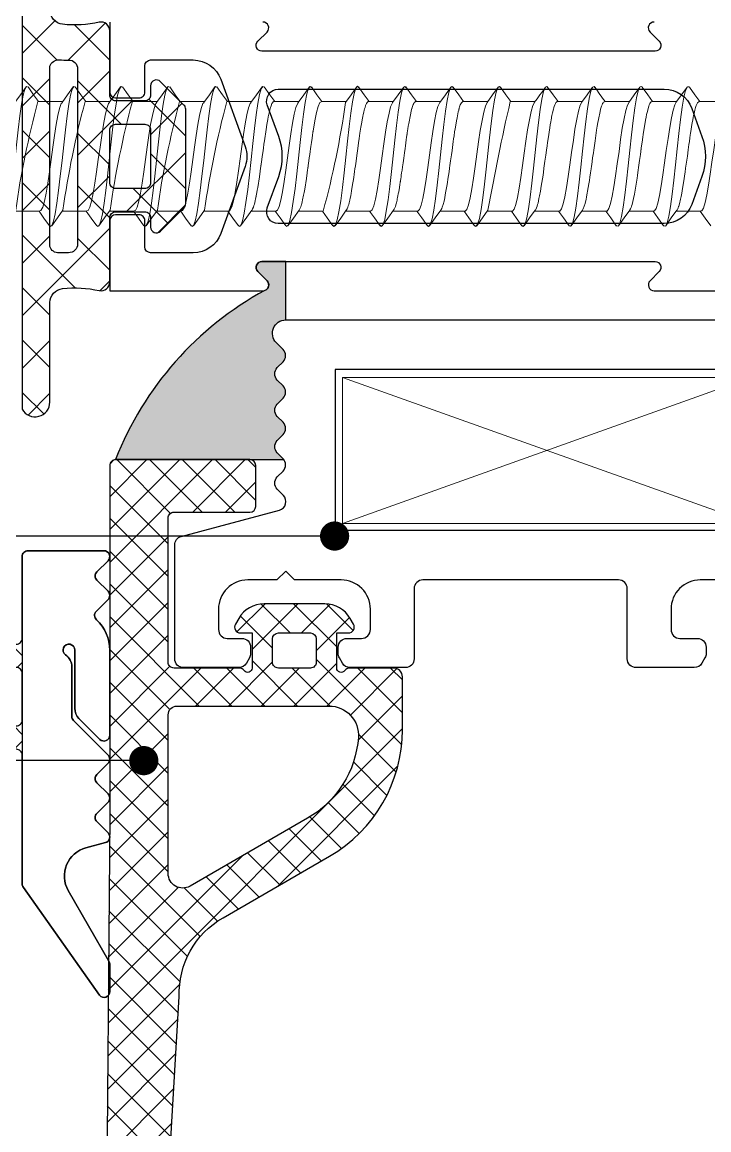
# Model space of a CAD drawing. Header units: millimetres. Extents: x 12 to 3612, y 18 to 315.
# Drawn here: x 2393.97 to 2417.49, y 144.83 to 182.75 of the extents above; entities that cross this region are included whole.
import ezdxf

# ---------------------------------------------------------------- set-up
doc = ezdxf.new("R2010")
doc.units = ezdxf.units.MM
doc.linetypes.add('SLD-Katı', pattern=[0])
doc.styles.get("Standard").update_dxf_attribs({"font": 'arial.ttf'})
doc.dimstyles.new('ISO-25', dxfattribs={"dimtxt": 2.5, "dimasz": 2.5, "dimexe": 1.25, "dimexo": 0.625, "dimtad": 1, "dimtxsty": 'Standard', "dimcen": 2.5, "dimadec": 0, "dimazin": 0, "dimtfac": 1, "dimtmove": 0, "dimatfit": 3, "dimfxl": 1, "dimarcsym": 0})

# ---------------------------------------------------------------- blocks, each defined once
blk = doc.blocks.new('V2 48 42')
at = {"color": 0, "linetype": 'SLD-Katı', "lineweight": 15}
for p, q in [((-41.809, 100.709), (-41.809, 101.557)), ((-45.565, 100.772), (-45.565, 99.924)), ((-41.809, 99.092), (-41.809, 99.939)), ((-45.565, 99.154), (-45.565, 98.306)), ((-41.809, 97.474), (-41.809, 98.322)), ((-45.565, 97.537), (-45.565, 96.689)), ((-41.809, 95.856), (-41.809, 96.704)), ((-45.565, 95.919), (-45.565, 95.071)), ((-41.809, 94.239), (-41.809, 95.088)), ((-45.565, 94.302), (-45.565, 93.454)), ((-41.809, 92.621), (-41.809, 93.469)), ((-45.565, 92.684), (-45.565, 91.836)), ((-41.809, 91.004), (-41.809, 91.852)), ((-45.565, 91.067), (-45.565, 90.219)), ((-41.809, 89.386), (-41.809, 90.234)), ((-45.565, 89.449), (-45.565, 88.601)), ((-41.809, 87.769), (-41.809, 88.617)), ((-45.565, 87.832), (-45.565, 86.984)), ((-41.809, 86.151), (-41.809, 86.999)), ((-45.565, 86.214), (-45.565, 85.366)), ((-41.809, 84.534), (-41.809, 85.382)), ((-45.565, 84.597), (-45.565, 83.749)), ((-41.809, 82.916), (-41.809, 83.764)), ((-45.565, 82.979), (-45.565, 82.131)), ((-41.809, 81.299), (-41.809, 82.147)), ((-45.565, 81.362), (-45.565, 80.514)), ((-41.809, 79.681), (-41.809, 80.529)), ((-45.565, 79.744), (-45.565, 78.896)), ((-41.809, 78.064), (-41.809, 78.912)), ((-45.565, 78.127), (-45.565, 77.279))]:
    blk.add_line(p, q, dxfattribs=at)
at = {"color": 0, "linetype": 'SLD-Katı', "lineweight": 15, "flags": 128}
for points in [[(-41.853, 101.532), (-41.906, 101.497), (-42.085, 101.439), (-42.341, 101.382), (-42.67, 101.323), (-43.048, 101.265), (-43.456, 101.208), (-43.88, 101.149), (-44.29, 101.092), (-44.671, 101.034), (-45.005, 100.975), (-45.269, 100.919), (-45.455, 100.86), (-45.552, 100.801), (-45.553, 100.772)], [(-46.062, 101.108), (-45.796, 100.916), (-45.565, 100.748)], [(-41.809, 100.709), (-41.809, 100.708), (-41.857, 100.651), (-41.893, 100.631), (-41.945, 100.61), (-42.01, 100.588), (-42.107, 100.561), (-42.219, 100.536), (-42.286, 100.521), (-42.358, 100.507), (-42.433, 100.493), (-42.537, 100.474), (-42.661, 100.453), (-42.762, 100.437), (-42.887, 100.417), (-42.959, 100.406), (-43.056, 100.392), (-43.171, 100.376), (-43.283, 100.361), (-43.467, 100.335), (-43.676, 100.306), (-44.093, 100.248), (-44.228, 100.229), (-44.354, 100.211), (-44.458, 100.196), (-44.649, 100.166), (-44.866, 100.13), (-44.941, 100.116), (-45.005, 100.104), (-45.06, 100.093), (-45.106, 100.084), (-45.149, 100.074), (-45.307, 100.037), (-45.386, 100.014), (-45.407, 100.007), (-45.442, 99.994), (-45.485, 99.975), (-45.523, 99.954), (-45.53, 99.948)], [(-41.314, 100.374), (-41.579, 100.565), (-41.809, 100.733)], [(-41.323, 100.374), (-41.302, 100.363), (-41.303, 100.307), (-41.425, 100.248), (-41.661, 100.19), (-41.996, 100.133), (-42.421, 100.074), (-42.907, 100.017), (-43.431, 99.959), (-43.973, 99.9), (-44.495, 99.843), (-44.978, 99.785), (-45.399, 99.726), (-45.729, 99.67), (-45.959, 99.611), (-46.074, 99.553), (-46.068, 99.496), (-46.053, 99.489)], [(-41.842, 99.915), (-41.578, 100.106), (-41.314, 100.298)], [(-45.531, 99.949), (-45.795, 99.757), (-46.059, 99.565)], [(-41.852, 99.915), (-41.916, 99.875), (-42.101, 99.817), (-42.363, 99.76), (-42.696, 99.701), (-43.077, 99.644), (-43.486, 99.586), (-43.911, 99.527), (-44.319, 99.47), (-44.698, 99.412), (-45.027, 99.353), (-45.285, 99.297), (-45.465, 99.238), (-45.555, 99.18), (-45.553, 99.154)], [(-46.06, 99.489), (-45.795, 99.298), (-45.565, 99.13)], [(-41.811, 99.092), (-41.815, 99.07), (-41.831, 99.052), (-41.845, 99.041), (-41.871, 99.025), (-41.916, 99.003), (-41.969, 98.984), (-42.18, 98.927), (-42.253, 98.911), (-42.34, 98.893), (-42.45, 98.872), (-42.663, 98.835), (-42.857, 98.804), (-42.934, 98.793), (-43.032, 98.778), (-43.196, 98.755), (-43.323, 98.737), (-43.407, 98.726), (-43.434, 98.722), (-43.45, 98.72), (-43.454, 98.719), (-43.455, 98.719), (-43.455, 98.719), (-43.455, 98.719), (-43.455, 98.719), (-43.455, 98.719), (-43.455, 98.719), (-43.455, 98.719), (-43.455, 98.719), (-43.455, 98.719), (-43.456, 98.719), (-43.457, 98.719), (-43.461, 98.718), (-43.513, 98.711), (-43.618, 98.696), (-43.829, 98.667), (-44.061, 98.635), (-44.157, 98.621), (-44.24, 98.61), (-44.338, 98.596), (-44.43, 98.583), (-44.571, 98.561), (-44.777, 98.528), (-44.98, 98.491), (-45.123, 98.462), (-45.23, 98.439), (-45.336, 98.411), (-45.385, 98.396), (-45.431, 98.381), (-45.482, 98.359), (-45.516, 98.341), (-45.53, 98.331)], [(-41.314, 98.756), (-41.579, 98.948), (-41.809, 99.115)], [(-41.326, 98.757), (-41.298, 98.742), (-41.308, 98.685), (-41.438, 98.626), (-41.682, 98.568), (-42.024, 98.512), (-42.455, 98.452), (-42.944, 98.395), (-43.47, 98.338), (-44.013, 98.278), (-44.531, 98.222), (-45.011, 98.164), (-45.427, 98.105), (-45.749, 98.048), (-45.971, 97.99), (-46.077, 97.931), (-46.063, 97.874), (-46.057, 97.872)], [(-41.842, 98.297), (-41.579, 98.489), (-41.314, 98.681)], [(-45.531, 98.331), (-45.794, 98.139), (-46.059, 97.948)], [(-41.851, 98.297), (-41.927, 98.253), (-42.118, 98.195), (-42.385, 98.139), (-42.723, 98.079), (-43.105, 98.022), (-43.517, 97.965), (-43.942, 97.906), (-44.348, 97.849), (-44.724, 97.791), (-45.049, 97.732), (-45.301, 97.675), (-45.475, 97.617), (-45.558, 97.558), (-45.554, 97.537)], [(-46.059, 97.872), (-45.795, 97.68), (-45.565, 97.513)], [(-41.818, 97.474), (-41.833, 97.432), (-41.85, 97.42), (-41.875, 97.405), (-41.92, 97.384), (-41.968, 97.367), (-42.006, 97.354), (-42.072, 97.336), (-42.148, 97.317), (-42.424, 97.259), (-42.531, 97.24), (-42.65, 97.22), (-42.79, 97.197), (-42.975, 97.169), (-43.151, 97.144), (-43.234, 97.132), (-43.316, 97.121), (-43.397, 97.11), (-43.478, 97.098), (-43.567, 97.086), (-43.732, 97.063), (-43.863, 97.045), (-43.959, 97.032), (-44.022, 97.023), (-44.113, 97.01), (-44.248, 96.991), (-44.402, 96.969), (-44.508, 96.953), (-44.631, 96.934), (-44.749, 96.914), (-45.066, 96.857), (-45.157, 96.838), (-45.24, 96.819), (-45.3, 96.804), (-45.395, 96.776), (-45.486, 96.74), (-45.529, 96.713)], [(-41.325, 97.138), (-41.294, 97.12), (-41.313, 97.064), (-41.452, 97.005), (-41.704, 96.947), (-42.053, 96.89), (-42.489, 96.831), (-42.981, 96.773), (-43.51, 96.716), (-44.052, 96.657), (-44.568, 96.6), (-45.044, 96.542), (-45.453, 96.483), (-45.769, 96.427), (-45.983, 96.368), (-46.08, 96.309), (-46.058, 96.254)], [(-45.531, 96.714), (-45.795, 96.522), (-46.059, 96.33)], [(-41.843, 96.679), (-41.579, 96.871), (-41.314, 97.063)], [(-41.849, 96.679), (-41.938, 96.632), (-42.135, 96.574), (-42.408, 96.517), (-42.749, 96.458), (-43.134, 96.401), (-43.548, 96.343), (-43.972, 96.284), (-44.376, 96.227), (-44.749, 96.169), (-45.07, 96.11), (-45.316, 96.054), (-45.484, 95.995), (-45.56, 95.936), (-45.555, 95.919)], [(-46.059, 96.254), (-45.795, 96.062), (-45.565, 95.895)], [(-41.811, 95.856), (-41.809, 95.848), (-41.829, 95.819), (-41.844, 95.806), (-41.871, 95.79), (-41.924, 95.766), (-41.973, 95.747), (-42.01, 95.736), (-42.022, 95.732), (-42.029, 95.73), (-42.031, 95.729), (-42.031, 95.729), (-42.031, 95.729), (-42.031, 95.729), (-42.031, 95.729), (-42.031, 95.729), (-42.031, 95.729), (-42.031, 95.729), (-42.031, 95.729), (-42.031, 95.729), (-42.032, 95.729), (-42.035, 95.728), (-42.06, 95.721), (-42.115, 95.707), (-42.195, 95.689), (-42.283, 95.67), (-42.339, 95.658), (-42.376, 95.651), (-42.431, 95.641), (-42.506, 95.627), (-42.602, 95.61), (-42.712, 95.592), (-43.087, 95.535), (-43.208, 95.519), (-43.329, 95.502), (-43.473, 95.482), (-43.64, 95.458), (-43.854, 95.429), (-44.008, 95.407), (-44.086, 95.396), (-44.132, 95.39), (-44.132, 95.39), (-44.133, 95.39), (-44.133, 95.39), (-44.133, 95.39), (-44.133, 95.39), (-44.133, 95.39), (-44.133, 95.39), (-44.133, 95.39), (-44.133, 95.39), (-44.14, 95.389), (-44.152, 95.387), (-44.178, 95.384), (-44.228, 95.377), (-44.327, 95.363), (-44.701, 95.305), (-44.872, 95.276), (-45.039, 95.244), (-45.133, 95.225), (-45.207, 95.209), (-45.284, 95.191), (-45.333, 95.177), (-45.389, 95.16), (-45.451, 95.138), (-45.525, 95.1), (-45.53, 95.096)], [(-41.313, 95.521), (-41.577, 95.712), (-41.809, 95.88)], [(-41.328, 95.521), (-41.292, 95.498), (-41.319, 95.442), (-41.467, 95.383), (-41.726, 95.325), (-42.082, 95.268), (-42.524, 95.209), (-43.018, 95.152), (-43.549, 95.094), (-44.091, 95.035), (-44.604, 94.978), (-45.077, 94.92), (-45.48, 94.861), (-45.788, 94.805), (-45.994, 94.746), (-46.083, 94.688), (-46.054, 94.637)], [(-45.531, 95.096), (-45.795, 94.904), (-46.059, 94.712)], [(-41.84, 95.066), (-41.949, 95.01), (-42.152, 94.952), (-42.431, 94.895), (-42.776, 94.836), (-43.164, 94.779), (-43.579, 94.721), (-44.003, 94.662), (-44.405, 94.606), (-44.775, 94.547), (-45.09, 94.488), (-45.331, 94.432), (-45.493, 94.373), (-45.562, 94.315), (-45.556, 94.302)], [(-46.059, 94.637), (-45.794, 94.445), (-45.565, 94.278)], [(-41.312, 93.902), (-41.576, 94.093), (-41.809, 94.263)], [(-41.327, 93.903), (-41.29, 93.877), (-41.326, 93.82), (-41.483, 93.761), (-41.749, 93.704), (-42.112, 93.646), (-42.559, 93.587), (-43.056, 93.53), (-43.589, 93.472), (-44.129, 93.413), (-44.64, 93.357), (-45.109, 93.298), (-45.506, 93.24), (-45.807, 93.183), (-46.005, 93.124), (-46.084, 93.066), (-46.051, 93.019)], [(-41.84, 93.446), (-41.584, 93.633), (-41.314, 93.828)], [(-45.531, 93.478), (-45.795, 93.287), (-46.059, 93.095)], [(-41.84, 93.447), (-41.961, 93.388), (-42.17, 93.331), (-42.454, 93.273), (-42.804, 93.214), (-43.193, 93.157), (-43.61, 93.099), (-44.033, 93.04), (-44.433, 92.984), (-44.8, 92.925), (-45.11, 92.867), (-45.346, 92.81), (-45.501, 92.751), (-45.564, 92.693), (-45.558, 92.684)], [(-46.059, 93.019), (-45.795, 92.827), (-45.565, 92.66)], [(-41.811, 92.621), (-41.813, 92.604), (-41.824, 92.589), (-41.847, 92.569), (-41.888, 92.546), (-41.924, 92.53), (-41.96, 92.517), (-41.993, 92.506), (-42.031, 92.494), (-42.054, 92.488), (-42.054, 92.488), (-42.054, 92.488), (-42.054, 92.488), (-42.054, 92.488), (-42.054, 92.488), (-42.054, 92.488), (-42.054, 92.488), (-42.055, 92.488), (-42.055, 92.487), (-42.057, 92.487), (-42.06, 92.486), (-42.067, 92.484), (-42.08, 92.481), (-42.108, 92.474), (-42.166, 92.46), (-42.297, 92.432), (-42.368, 92.418), (-42.472, 92.398), (-42.613, 92.373), (-42.741, 92.352), (-42.847, 92.336), (-42.982, 92.315), (-43.08, 92.302), (-43.179, 92.288), (-43.28, 92.274), (-43.382, 92.259), (-43.48, 92.246), (-43.632, 92.225), (-43.834, 92.196), (-43.997, 92.174), (-44.092, 92.16), (-44.215, 92.144), (-44.346, 92.125), (-44.466, 92.107), (-44.578, 92.09), (-44.711, 92.069), (-44.88, 92.039), (-45.007, 92.016), (-45.104, 91.996), (-45.219, 91.972), (-45.33, 91.943), (-45.421, 91.914), (-45.47, 91.894), (-45.509, 91.875), (-45.532, 91.86)], [(-41.311, 92.284), (-41.575, 92.475), (-41.809, 92.645)], [(-41.326, 92.284), (-41.288, 92.255), (-41.333, 92.198), (-41.498, 92.139), (-41.772, 92.082), (-42.142, 92.024), (-42.594, 91.965), (-43.094, 91.909), (-43.629, 91.85), (-44.168, 91.791), (-44.676, 91.735), (-45.141, 91.676), (-45.531, 91.618), (-45.825, 91.561), (-46.015, 91.502), (-46.085, 91.445), (-46.048, 91.401)], [(-41.839, 91.83), (-41.576, 92.02), (-41.313, 92.211)], [(-45.532, 91.861), (-45.795, 91.669), (-46.06, 91.477)], [(-41.842, 91.83), (-41.845, 91.825), (-41.974, 91.766), (-42.188, 91.709), (-42.477, 91.651), (-42.831, 91.592), (-43.222, 91.536), (-43.641, 91.477), (-44.063, 91.419), (-44.461, 91.362), (-44.825, 91.303), (-45.13, 91.245), (-45.36, 91.188), (-45.509, 91.129), (-45.564, 91.072), (-45.561, 91.067)], [(-46.059, 91.402), (-45.795, 91.21), (-45.565, 91.043)], [(-41.31, 90.666), (-41.574, 90.857), (-41.809, 91.028)], [(-41.325, 90.666), (-41.288, 90.634), (-41.341, 90.577), (-41.515, 90.517), (-41.795, 90.46), (-42.172, 90.403), (-42.629, 90.344), (-43.132, 90.287), (-43.668, 90.228), (-44.206, 90.17), (-44.712, 90.113), (-45.172, 90.054), (-45.556, 89.996), (-45.842, 89.94), (-46.024, 89.88), (-46.086, 89.823), (-46.046, 89.784)], [(-41.812, 91.004), (-41.81, 90.994), (-41.815, 90.983), (-41.826, 90.969), (-41.844, 90.954), (-41.872, 90.937), (-41.907, 90.92), (-41.942, 90.906), (-41.974, 90.895), (-42.009, 90.883), (-42.02, 90.88), (-42.025, 90.878), (-42.025, 90.878), (-42.025, 90.878), (-42.025, 90.878), (-42.025, 90.878), (-42.026, 90.878), (-42.026, 90.878), (-42.026, 90.878), (-42.026, 90.878), (-42.027, 90.878), (-42.028, 90.877), (-42.032, 90.877), (-42.038, 90.875), (-42.05, 90.871), (-42.077, 90.864), (-42.133, 90.85), (-42.26, 90.822), (-42.565, 90.764), (-42.657, 90.749), (-42.737, 90.735), (-42.806, 90.725), (-42.883, 90.713), (-42.928, 90.706), (-42.928, 90.706), (-42.928, 90.706), (-42.928, 90.706), (-42.928, 90.706), (-42.928, 90.706), (-42.929, 90.706), (-42.929, 90.706), (-42.93, 90.706), (-42.931, 90.705), (-42.934, 90.705), (-42.94, 90.704), (-42.952, 90.702), (-42.976, 90.699), (-43.024, 90.692), (-43.123, 90.678), (-43.324, 90.65), (-43.42, 90.636), (-43.56, 90.617), (-43.743, 90.592), (-43.907, 90.569), (-44.046, 90.549), (-44.158, 90.534), (-44.25, 90.521), (-44.328, 90.51), (-44.393, 90.5), (-44.447, 90.492), (-44.519, 90.482), (-44.538, 90.479), (-44.544, 90.478), (-44.546, 90.477), (-44.548, 90.477), (-44.549, 90.477), (-44.555, 90.476), (-44.575, 90.473), (-44.645, 90.462), (-44.755, 90.444), (-44.897, 90.419), (-44.97, 90.405), (-45.034, 90.393), (-45.091, 90.381), (-45.141, 90.371), (-45.185, 90.362), (-45.277, 90.34), (-45.346, 90.321), (-45.397, 90.305), (-45.451, 90.285), (-45.494, 90.266), (-45.527, 90.246), (-45.531, 90.243)], [(-41.838, 90.213), (-41.575, 90.404), (-41.312, 90.595)], [(-45.532, 90.243), (-45.796, 90.051), (-46.06, 89.859)], [(-41.844, 90.213), (-41.851, 90.204), (-41.987, 90.144), (-42.206, 90.088), (-42.501, 90.03), (-42.859, 89.971), (-43.252, 89.914), (-43.672, 89.856), (-44.093, 89.797), (-44.489, 89.74), (-44.849, 89.682), (-45.15, 89.623), (-45.374, 89.567), (-45.516, 89.507), (-45.565, 89.45), (-45.564, 89.449)], [(-46.059, 89.784), (-45.795, 89.592), (-45.565, 89.425)], [(-41.81, 89.386), (-41.811, 89.374), (-41.82, 89.358), (-41.829, 89.349), (-41.833, 89.345), (-41.843, 89.337), (-41.875, 89.318), (-41.942, 89.288), (-42.007, 89.266), (-42.057, 89.252), (-42.106, 89.239), (-42.172, 89.223), (-42.252, 89.206), (-42.32, 89.192), (-42.374, 89.182), (-42.437, 89.17), (-42.518, 89.155), (-42.69, 89.126), (-42.891, 89.094), (-43.07, 89.068), (-43.223, 89.046), (-43.418, 89.019), (-43.659, 88.986), (-43.851, 88.959), (-44.014, 88.936), (-44.11, 88.923), (-44.202, 88.91), (-44.301, 88.896), (-44.398, 88.882), (-44.479, 88.87), (-44.653, 88.843), (-44.867, 88.807), (-44.956, 88.79), (-45.028, 88.777), (-45.083, 88.766), (-45.111, 88.76), (-45.184, 88.744), (-45.274, 88.723), (-45.331, 88.708), (-45.374, 88.695), (-45.429, 88.676), (-45.477, 88.656), (-45.514, 88.637), (-45.529, 88.627), (-45.533, 88.625)], [(-41.31, 89.048), (-41.574, 89.24), (-41.809, 89.41)], [(-41.324, 89.049), (-41.287, 89.012), (-41.35, 88.955), (-41.532, 88.896), (-41.82, 88.839), (-42.203, 88.781), (-42.664, 88.722), (-43.17, 88.665), (-43.708, 88.607), (-44.244, 88.548), (-44.747, 88.492), (-45.203, 88.433), (-45.58, 88.375), (-45.86, 88.318), (-46.033, 88.259), (-46.086, 88.201), (-46.045, 88.166)], [(-41.838, 88.595), (-41.575, 88.787), (-41.311, 88.978)], [(-45.532, 88.625), (-45.796, 88.433), (-46.06, 88.242)], [(-46.059, 88.167), (-45.795, 87.975), (-45.565, 87.808)], [(-41.813, 87.769), (-41.845, 87.718), (-41.973, 87.66), (-42.185, 87.603), (-42.472, 87.546), (-42.822, 87.487), (-42.822, 87.487), (-42.822, 87.487), (-42.822, 87.487), (-42.823, 87.487), (-42.824, 87.487), (-42.826, 87.486), (-42.83, 87.486), (-42.841, 87.484), (-42.871, 87.48), (-42.954, 87.467), (-43.064, 87.451), (-43.209, 87.431), (-43.274, 87.422), (-43.348, 87.412), (-43.431, 87.4), (-43.523, 87.387), (-43.624, 87.373), (-43.74, 87.357), (-43.837, 87.344), (-43.916, 87.333), (-44, 87.321), (-44.044, 87.315), (-44.044, 87.315), (-44.044, 87.315), (-44.044, 87.315), (-44.044, 87.315), (-44.044, 87.315), (-44.044, 87.315), (-44.045, 87.315), (-44.045, 87.314), (-44.047, 87.314), (-44.05, 87.314), (-44.057, 87.313), (-44.069, 87.311), (-44.095, 87.308), (-44.146, 87.301), (-44.247, 87.287), (-44.442, 87.258), (-44.804, 87.2), (-44.924, 87.179), (-45.013, 87.162), (-45.075, 87.15), (-45.111, 87.142), (-45.177, 87.128), (-45.238, 87.115), (-45.294, 87.1), (-45.345, 87.086), (-45.371, 87.078), (-45.409, 87.066), (-45.454, 87.049), (-45.5, 87.028), (-45.528, 87.011), (-45.532, 87.007)], [(-41.31, 87.43), (-41.574, 87.622), (-41.809, 87.793)], [(-41.322, 87.431), (-41.288, 87.391), (-41.359, 87.333), (-41.55, 87.274), (-41.844, 87.217), (-42.235, 87.159), (-42.7, 87.1), (-43.208, 87.044), (-43.748, 86.985), (-44.282, 86.926), (-44.782, 86.87), (-45.234, 86.811), (-45.603, 86.753), (-45.876, 86.696), (-46.041, 86.637), (-46.085, 86.58), (-46.045, 86.549)], [(-41.838, 86.978), (-41.574, 87.17), (-41.31, 87.361)], [(-45.532, 87.008), (-45.796, 86.816), (-46.06, 86.624)], [(-41.848, 86.978), (-41.865, 86.96), (-42.014, 86.901), (-42.244, 86.844), (-42.55, 86.786), (-42.914, 86.727), (-43.312, 86.671), (-43.734, 86.612), (-44.153, 86.554), (-44.544, 86.497), (-44.898, 86.438), (-45.187, 86.38), (-45.4, 86.323), (-45.529, 86.264), (-45.559, 86.214)], [(-46.06, 86.55), (-45.795, 86.358), (-45.565, 86.19)], [(-41.809, 86.151), (-41.81, 86.142), (-41.813, 86.133), (-41.818, 86.125), (-41.829, 86.114), (-41.832, 86.111), (-41.834, 86.109), (-41.834, 86.109), (-41.834, 86.109), (-41.834, 86.109), (-41.834, 86.109), (-41.834, 86.109), (-41.834, 86.109), (-41.834, 86.109), (-41.835, 86.109), (-41.835, 86.109), (-41.835, 86.108), (-41.837, 86.107), (-41.839, 86.105), (-41.844, 86.102), (-41.855, 86.094), (-41.881, 86.08), (-41.95, 86.05), (-42.05, 86.019), (-42.151, 85.993), (-42.244, 85.973), (-42.337, 85.954), (-42.427, 85.937), (-42.592, 85.907), (-42.764, 85.879), (-43.153, 85.821), (-43.269, 85.805), (-43.407, 85.786), (-43.565, 85.764), (-43.69, 85.746), (-43.794, 85.732), (-43.875, 85.721), (-43.955, 85.709), (-43.977, 85.706), (-43.983, 85.706), (-43.984, 85.705), (-43.986, 85.705), (-43.986, 85.705), (-43.986, 85.705), (-43.986, 85.705), (-43.986, 85.705), (-43.986, 85.705), (-43.986, 85.705), (-43.986, 85.705), (-43.987, 85.705), (-43.989, 85.705), (-43.992, 85.704), (-43.998, 85.703), (-44.011, 85.702), (-44.037, 85.698), (-44.088, 85.691), (-44.19, 85.677), (-44.388, 85.649), (-44.755, 85.591), (-44.847, 85.575), (-44.921, 85.562), (-44.98, 85.551), (-45.041, 85.539), (-45.072, 85.533), (-45.072, 85.533), (-45.072, 85.533), (-45.072, 85.533), (-45.072, 85.533), (-45.072, 85.533), (-45.072, 85.533), (-45.073, 85.533), (-45.073, 85.533), (-45.074, 85.532), (-45.077, 85.532), (-45.081, 85.531), (-45.09, 85.529), (-45.107, 85.526), (-45.14, 85.519), (-45.204, 85.505), (-45.317, 85.477), (-45.365, 85.463), (-45.424, 85.443), (-45.483, 85.418), (-45.522, 85.397), (-45.531, 85.39)], [(-41.31, 85.813), (-41.574, 86.005), (-41.809, 86.175)], [(-41.32, 85.813), (-41.289, 85.769), (-41.369, 85.711), (-41.568, 85.652), (-41.87, 85.596), (-42.267, 85.537), (-42.736, 85.478), (-43.247, 85.422), (-43.787, 85.363), (-44.32, 85.305), (-44.817, 85.248), (-45.264, 85.189), (-45.626, 85.132), (-45.892, 85.074), (-46.048, 85.015), (-46.083, 84.958), (-46.045, 84.932)], [(-41.838, 85.36), (-41.574, 85.552), (-41.309, 85.744)], [(-45.532, 85.39), (-45.77, 85.217), (-46.06, 85.007)], [(-41.849, 85.36), (-41.873, 85.338), (-42.028, 85.279), (-42.264, 85.223), (-42.575, 85.164), (-42.942, 85.105), (-43.342, 85.049), (-43.765, 84.99), (-44.183, 84.932), (-44.572, 84.875), (-44.921, 84.816), (-45.205, 84.759), (-45.413, 84.701), (-45.535, 84.642), (-45.557, 84.597)], [(-46.06, 84.932), (-45.796, 84.741), (-45.565, 84.573)], [(-41.317, 84.196), (-41.291, 84.147), (-41.38, 84.089), (-41.587, 84.03), (-41.895, 83.974), (-42.299, 83.915), (-42.772, 83.857), (-43.286, 83.8), (-43.827, 83.741), (-44.358, 83.683), (-44.852, 83.626), (-45.293, 83.567), (-45.649, 83.51), (-45.907, 83.452), (-46.055, 83.393), (-46.081, 83.337), (-46.046, 83.315)], [(-41.31, 84.196), (-41.575, 84.388), (-41.809, 84.558)], [(-41.838, 83.743), (-41.574, 83.935), (-41.309, 84.127)], [(-45.532, 83.773), (-45.795, 83.581), (-46.06, 83.389)], [(-41.849, 83.743), (-41.881, 83.716), (-42.043, 83.657), (-42.285, 83.601), (-42.6, 83.542), (-42.971, 83.484), (-43.373, 83.427), (-43.796, 83.368), (-44.212, 83.31), (-44.599, 83.253), (-44.944, 83.194), (-45.223, 83.137), (-45.425, 83.079), (-45.54, 83.02), (-45.555, 82.979)], [(-46.06, 83.315), (-45.796, 83.123), (-45.565, 82.955)], [(-41.31, 82.578), (-41.575, 82.77), (-41.809, 82.94)], [(-41.317, 82.578), (-41.291, 82.53), (-41.38, 82.472), (-41.587, 82.413), (-41.895, 82.356), (-42.299, 82.298), (-42.772, 82.239), (-43.286, 82.183), (-43.827, 82.124), (-44.358, 82.066), (-44.852, 82.009), (-45.293, 81.95), (-45.649, 81.893), (-45.907, 81.835), (-46.055, 81.776), (-46.081, 81.719), (-46.046, 81.697)], [(-41.838, 82.125), (-41.574, 82.318), (-41.309, 82.51)], [(-45.532, 82.155), (-45.795, 81.964), (-46.06, 81.772)], [(-41.849, 82.125), (-41.881, 82.099), (-42.043, 82.04), (-42.285, 81.984), (-42.6, 81.925), (-42.971, 81.866), (-43.373, 81.81), (-43.796, 81.751), (-44.212, 81.693), (-44.599, 81.636), (-44.944, 81.577), (-45.223, 81.52), (-45.425, 81.462), (-45.54, 81.403), (-45.555, 81.362)], [(-46.06, 81.697), (-45.796, 81.506), (-45.565, 81.338)], [(-41.31, 80.961), (-41.575, 81.153), (-41.809, 81.323)], [(-41.317, 80.961), (-41.291, 80.912), (-41.38, 80.854), (-41.587, 80.795), (-41.895, 80.739), (-42.299, 80.68), (-42.772, 80.622), (-43.286, 80.565), (-43.827, 80.506), (-44.358, 80.448), (-44.852, 80.391), (-45.293, 80.332), (-45.649, 80.275), (-45.907, 80.217), (-46.055, 80.158), (-46.081, 80.102), (-46.046, 80.08)], [(-41.838, 80.508), (-41.574, 80.7), (-41.309, 80.892)], [(-45.532, 80.538), (-45.795, 80.346), (-46.06, 80.154)], [(-41.849, 80.508), (-41.881, 80.481), (-42.043, 80.422), (-42.285, 80.366), (-42.6, 80.307), (-42.971, 80.249), (-43.373, 80.192), (-43.796, 80.133), (-44.212, 80.075), (-44.599, 80.018), (-44.944, 79.959), (-45.223, 79.902), (-45.425, 79.844), (-45.54, 79.785), (-45.555, 79.744)], [(-46.06, 80.08), (-45.796, 79.888), (-45.565, 79.72)], [(-41.31, 79.343), (-41.575, 79.535), (-41.809, 79.705)], [(-41.317, 79.343), (-41.291, 79.295), (-41.38, 79.237), (-41.587, 79.178), (-41.895, 79.121), (-42.299, 79.063), (-42.772, 79.004), (-43.286, 78.948), (-43.827, 78.889), (-44.358, 78.831), (-44.852, 78.774), (-45.293, 78.715), (-45.649, 78.658), (-45.907, 78.6), (-46.055, 78.541), (-46.081, 78.484), (-46.046, 78.462)], [(-41.838, 78.89), (-41.574, 79.082), (-41.309, 79.275)], [(-45.532, 78.92), (-45.795, 78.729), (-46.06, 78.537)], [(-41.849, 78.89), (-41.881, 78.864), (-42.043, 78.805), (-42.285, 78.748), (-42.6, 78.69), (-42.971, 78.631), (-43.373, 78.575), (-43.796, 78.516), (-44.212, 78.458), (-44.599, 78.401), (-44.944, 78.342), (-45.223, 78.285), (-45.425, 78.227), (-45.54, 78.168), (-45.555, 78.127)], [(-46.06, 78.462), (-45.796, 78.271), (-45.565, 78.103)], [(-41.31, 77.726), (-41.575, 77.918), (-41.809, 78.088)], [(-41.317, 77.726), (-41.291, 77.677), (-41.38, 77.619), (-41.587, 77.56), (-41.895, 77.504), (-42.299, 77.445), (-42.772, 77.387), (-43.286, 77.33), (-43.827, 77.271), (-44.358, 77.213), (-44.852, 77.156), (-45.293, 77.097), (-45.649, 77.04), (-45.907, 76.982), (-46.055, 76.923), (-46.081, 76.867), (-46.046, 76.844)], [(-41.838, 77.273), (-41.574, 77.465), (-41.309, 77.657)]]:
    blk.add_lwpolyline(points, dxfattribs=at)
at = {"color": 0, "linetype": 'SLD-Katı', "lineweight": 15}
for centre, radius, start, end in [((-37.517, 102.904), 6.904, 231.563, 236.6273), ((-34.924, 86.086), 11.333, 124.3251, 127.6212), ((-60.651, 176.912), 84.793, 280.27156, 282.83855), ((-37.954, 60.218), 28.643, 97.8104, 105.4043), ((-49.815, 114.194), 30.721, 278.0149, 285.1058), ((-49.815, 112.576), 30.721, 278.0149, 285.1058), ((-49.815, 110.959), 30.721, 278.0149, 285.1058), ((-49.815, 109.341), 30.721, 278.0149, 285.1058), ((-49.815, 107.724), 30.721, 278.0149, 285.1058)]:
    blk.add_arc(centre, radius, start, end, dxfattribs=at)
blk = doc.blocks.new('A08002')
h = blk.add_hatch()
h.set_pattern_fill('ANSI37', color=35, scale=0.4, angle=270, style=0)
h.set_pattern_definition([(315, (610.7944, -10555.9678), (0.89802561, 0.89802561), []), (45, (610.7944, -10555.9678), (-0.89802561, 0.89802561), [])])
h.paths.add_polyline_path([(-2228.13, 2717.49, -0.082083), (-2228.058, 2718.747, 0.47338), (-2228.352, 2719.106), (-2230.554, 2719.106, -0.414214), (-2230.754, 2719.306), (-2230.754, 2720.306, -0.414214), (-2230.554, 2720.506), (-2230.236, 2720.506, 0.668179), (-2230.095, 2720.847), (-2230.895, 2721.647, 0.198912), (-2231.036, 2721.706), (-2232.654, 2721.706), (-2234.271, 2721.706, 0.198912), (-2234.412, 2721.647), (-2235.212, 2720.847, 0.668179), (-2235.071, 2720.506), (-2234.754, 2720.506, -0.414214), (-2234.554, 2720.306), (-2234.554, 2719.306, -0.414214), (-2234.754, 2719.106), (-2236.955, 2719.106, 0.47338), (-2237.249, 2718.747, -0.082083), (-2237.177, 2717.49, -0.368658), (-2237.659, 2717.055, -0.000066), (-2241.066, 2717.055, 0.765828), (-2241.311, 2716.106), (-2232.654, 2716.106), (-2223.996, 2716.106, 0.765828), (-2224.241, 2717.055, -0.000066), (-2227.648, 2717.055, -0.368658)])
h.paths.add_polyline_path([(-2233.754, 2719.306), (-2233.754, 2720.306, -0.414214), (-2233.554, 2720.506), (-2232.654, 2720.506), (-2231.754, 2720.506, -0.414214), (-2231.554, 2720.306), (-2231.554, 2719.306, -0.414214), (-2231.754, 2719.106), (-2232.654, 2719.106), (-2233.554, 2719.106, -0.414214)], flags=16)
h.paths.add_polyline_path([(-2235.96, 2717.369, 0.025161), (-2235.952, 2717.694, -0.425964), (-2235.652, 2718.006), (-2232.654, 2718.006), (-2229.655, 2718.006, -0.425964), (-2229.355, 2717.694, 0.025161), (-2229.347, 2717.369, -0.342638), (-2229.568, 2717.055), (-2232.654, 2717.055), (-2235.739, 2717.055, -0.342638)], flags=16)
at = {"color": 31}
for points in [[(-2237.254, 2719.106), (-2236.035, 2719.106), (-2234.854, 2719.106, 0.414213), (-2234.654, 2719.306), (-2234.654, 2720.106, 0.414214), (-2234.854, 2720.306), (-2235.754, 2720.306, -0.414213), (-2235.954, 2720.506), (-2235.954, 2721.964, -0.315299), (-2235.296, 2722.904), (-2232.996, 2723.741, -0.176326), (-2232.312, 2723.741), (-2230.012, 2722.904, -0.315299), (-2229.354, 2721.964), (-2229.354, 2720.506, -0.414213), (-2229.554, 2720.306), (-2230.454, 2720.306, 0.414214), (-2230.654, 2720.106), (-2230.654, 2719.306, 0.414213), (-2230.454, 2719.106), (-2229.272, 2719.106), (-2228.054, 2719.106), (-2228.054, 2724.35, 0.668179), (-2228.395, 2724.491), (-2228.712, 2724.174, -0.668178), (-2229.054, 2724.315), (-2229.054, 2737.784, -0.668178), (-2228.712, 2737.925), (-2228.395, 2737.608, 0.668179), (-2228.054, 2737.75), (-2228.054, 2743.385, 0.687281)], [(-2237.254, 2737.75, 0.668179), (-2236.912, 2737.608), (-2236.595, 2737.925, -0.668178), (-2236.254, 2737.784), (-2236.254, 2724.315, -0.668178), (-2236.595, 2724.174), (-2236.912, 2724.491, 0.668179), (-2237.254, 2724.35)]]:
    blk.add_lwpolyline(points, format="xyb", dxfattribs=at)
blk.add_lwpolyline([(-2230.354, 2738.098), (-2230.354, 2724.877, -0.520567), (-2230.89, 2724.501), (-2231.97, 2724.894, 0.176327), (-2233.338, 2724.894), (-2234.417, 2724.501, -0.520567), (-2234.954, 2724.877), (-2234.954, 2738.098, -0.315299), (-2234.296, 2739.038), (-2233.338, 2739.387, -0.176327), (-2231.97, 2739.387), (-2231.012, 2739.038, -0.315299)], format="xyb", close=True, dxfattribs=at)
at = {"color": 35}
blk.add_lwpolyline([(-2241.311, 2716.106), (-2232.654, 2716.106), (-2223.996, 2716.106, 0.765828), (-2224.241, 2717.055, -0.000066), (-2227.648, 2717.055, -0.368658), (-2228.13, 2717.49, -0.082083), (-2228.058, 2718.747, 0.47338), (-2228.352, 2719.106), (-2230.554, 2719.106, -0.414214), (-2230.754, 2719.306), (-2230.754, 2720.306, -0.414214), (-2230.554, 2720.506), (-2230.236, 2720.506, 0.668179), (-2230.095, 2720.847), (-2230.895, 2721.647, 0.198912), (-2231.036, 2721.706), (-2232.654, 2721.706), (-2234.271, 2721.706, 0.198912), (-2234.412, 2721.647), (-2235.212, 2720.847, 0.668179), (-2235.071, 2720.506), (-2234.754, 2720.506, -0.414214), (-2234.554, 2720.306), (-2234.554, 2719.306, -0.414214), (-2234.754, 2719.106), (-2236.955, 2719.106, 0.47338), (-2237.249, 2718.747, -0.082083), (-2237.177, 2717.49, -0.368658), (-2237.659, 2717.055, -0.000066), (-2241.066, 2717.055, 0.765828)], format="xyb", dxfattribs=at)
for points in [[(-2233.754, 2719.306), (-2233.754, 2720.306, -0.414214), (-2233.554, 2720.506), (-2232.654, 2720.506), (-2231.754, 2720.506, -0.414214), (-2231.554, 2720.306), (-2231.554, 2719.306, -0.414214), (-2231.754, 2719.106), (-2232.654, 2719.106), (-2233.554, 2719.106, -0.414214)], [(-2235.96, 2717.369, 0.025161), (-2235.952, 2717.694, -0.425964), (-2235.652, 2718.006), (-2232.654, 2718.006), (-2229.655, 2718.006, -0.425964), (-2229.355, 2717.694, 0.025161), (-2229.347, 2717.369, -0.342638), (-2229.568, 2717.055), (-2232.654, 2717.055), (-2235.739, 2717.055, -0.342638)]]:
    blk.add_lwpolyline(points, format="xyb", close=True, dxfattribs=at)
blk = doc.blocks.new('A02185')
at = {"color": 31}
blk.add_lwpolyline([(-1963.84, 2789.129), (-1963.84, 2785.729, 0.414214), (-1962.84, 2784.729), (-1962.14, 2784.729, 0.414214), (-1961.84, 2785.029), (-1961.84, 2785.629, -0.414213), (-1961.54, 2785.929), (-1961.32, 2785.929, -0.131652), (-1961.17, 2785.888), (-1960.99, 2785.784, -0.267949), (-1960.84, 2785.525), (-1960.84, 2783.529, -0.414214), (-1961.14, 2783.229), (-1963.54, 2783.229, 0.414214), (-1963.84, 2782.929), (-1963.84, 2776.229, 0.414214), (-1963.54, 2775.929), (-1961.14, 2775.929, -0.414214), (-1960.84, 2775.629), (-1960.84, 2773.733, -0.267942), (-1960.99, 2773.473), (-1961.17, 2773.369, -0.131641), (-1961.32, 2773.329), (-1961.54, 2773.329, -0.414213), (-1961.84, 2773.629), (-1961.84, 2774.129, 0.414214), (-1962.14, 2774.429), (-1962.84, 2774.429, 0.414214), (-1963.84, 2773.429), (-1963.84, 2771.829), (-1964.14, 2771.529), (-1963.84, 2771.229), (-1963.84, 2770.229, 0.414214), (-1962.84, 2769.229), (-1962.14, 2769.229, 0.414214), (-1961.84, 2769.529), (-1961.84, 2770.029, -0.414207), (-1961.54, 2770.329), (-1961.32, 2770.329, -0.131635), (-1961.17, 2770.288), (-1960.99, 2770.184, -0.26795), (-1960.84, 2769.925), (-1960.84, 2768.029, -0.414208), (-1961.14, 2767.729), (-1965.04, 2767.729, -0.339442), (-1965.33, 2767.951), (-1966.232, 2771.317, 0.577356), (-1966.734, 2771.451), (-1966.943, 2771.242, -0.414211), (-1967.367, 2771.242), (-1967.567, 2771.441, 0.414228), (-1967.991, 2771.441), (-1968.19, 2771.242, -0.41421), (-1968.614, 2771.242), (-1968.814, 2771.441, 0.414228), (-1969.238, 2771.441), (-1969.437, 2771.242, -0.41421), (-1969.861, 2771.242), (-1970.061, 2771.441, 0.414228), (-1970.485, 2771.441), (-1970.684, 2771.242, -0.414209), (-1971.108, 2771.242), (-1971.308, 2771.441, 0.41423), (-1971.732, 2771.441), (-1971.965, 2771.208, -0.668183), (-1972.74, 2771.529), (-1972.74, 2812.729)], format="xyb", dxfattribs=at)
blk.add_lwpolyline([(-1971.04, 2773.229), (-1965.54, 2773.229), (-1965.54, 2787.729), (-1971.04, 2787.729)], close=True, dxfattribs=at)
blk = doc.blocks.new('3081 - K.T.P')
at = {"color": 0, "linetype": 'Continuous', "lineweight": 15}
for p, q in [((955.021, 444.819), (950.021, 430.819)), ((955.021, 430.819), (950.021, 444.819))]:
    blk.add_line(p, q, dxfattribs=at)
at = {"color": 0, "linetype": 'Continuous', "lineweight": 15, "flags": 128}
blk.add_lwpolyline([(950.021, 430.819), (950.021, 444.819), (955.021, 444.819), (955.021, 430.819)], close=True, dxfattribs=at)
blk = doc.blocks.new('F05022')
h = blk.add_hatch()
h.set_pattern_fill('ANSI37', color=35, scale=0.25, angle=270, style=0)
h.paths.add_polyline_path([(869.853, 69.296, 0.414214), (870.053, 69.096), (882.002, 69.096), (897.14, 68.968, 0.668179), (897.269, 69.314), (895.475, 70.987, 0.198913), (895.26, 71.067), (888.237, 71.478, -0.277325), (885.535, 72.976), (883.431, 76.62, 0.267949), (879.101, 79.12), (877.288, 79.12, 0.414214), (876.988, 78.82), (876.988, 77.307, 0.245392), (877.073, 77.143, -0.734239), (876.988, 76.87), (875.788, 76.87), (875.788, 77.27, 0.57735), (875.488, 77.443), (875.288, 77.328, 0.267949), (874.788, 76.462), (874.788, 74.378, 0.267949), (875.288, 73.512), (875.488, 73.397, 0.577351), (875.788, 73.57), (875.788, 73.97), (876.988, 73.97, -0.734239), (877.073, 73.697, 0.245392), (876.988, 73.533), (876.988, 71.296, -0.414214), (876.788, 71.096), (871.853, 71.096, -0.414214), (871.653, 71.296), (871.653, 73.896, 0.414213), (871.453, 74.096), (870.053, 74.096, 0.414213), (869.853, 73.896)])
h.paths.add_polyline_path([(878.288, 71.396, 0.414214), (878.588, 71.096), (884.022, 71.096, 0.57735), (884.455, 71.846), (882.132, 75.87, 0.248012), (879.362, 77.61), (879.362, 77.61, 0.436287), (878.288, 76.613)], flags=16)
h.paths.add_polyline_path([(875.788, 75.97), (875.788, 74.87, 0.414211), (875.988, 74.67), (876.788, 74.67, 0.414215), (876.988, 74.87), (876.988, 75.97, 0.414215), (876.788, 76.17), (875.988, 76.17, 0.414211)], flags=16)
at = {"color": 35}
for points in [[(897.269, 69.314), (895.475, 70.987, 0.198913), (895.26, 71.067), (888.237, 71.478, -0.277325), (885.535, 72.976), (883.431, 76.62, 0.267949), (879.101, 79.12), (877.288, 79.12, 0.414214), (876.988, 78.82), (876.988, 77.307, 0.245392), (877.073, 77.143, -0.734239), (876.988, 76.87), (875.788, 76.87), (875.788, 77.27, 0.57735), (875.488, 77.443), (875.288, 77.328, 0.267949), (874.788, 76.462), (874.788, 74.378, 0.267949), (875.288, 73.512), (875.488, 73.397, 0.577351), (875.788, 73.57), (875.788, 73.97), (876.988, 73.97, -0.734239), (877.073, 73.697, 0.245392), (876.988, 73.533), (876.988, 71.296, -0.414214), (876.788, 71.096), (871.853, 71.096, -0.414214), (871.653, 71.296), (871.653, 73.896, 0.414213), (871.453, 74.096), (870.053, 74.096, 0.414213), (869.853, 73.896), (869.853, 69.296, 0.414214), (870.053, 69.096), (882.002, 69.096), (897.14, 68.968, 0.668179)], [(884.022, 71.096), (878.588, 71.096, -0.414214), (878.288, 71.396), (878.288, 76.613, -0.436287), (879.362, 77.61, 0), (879.362, 77.61, -0.248012), (882.132, 75.87), (884.455, 71.846, -0.57735)], [(875.988, 74.67, -0.414211), (875.788, 74.87), (875.788, 75.97, -0.414211), (875.988, 76.17), (876.788, 76.17, -0.414215), (876.988, 75.97), (876.988, 74.87, -0.414215), (876.788, 74.67)]]:
    blk.add_lwpolyline(points, format="xyb", close=True, dxfattribs=at)
blk = doc.blocks.new('F02009_Fİ')
h = blk.add_hatch()
h.set_pattern_fill('ANSI37', color=35, scale=0.2, angle=90, style=0)
h.set_pattern_definition([(45, (-3661.49866, 1229.80005), (0.4490128, -0.4490128), []), (315, (-3661.49866, 1229.80005), (-0.4490128, -0.4490128), [])])
h.paths.add_polyline_path([(-2253.328, 2740.602), (-2253.328, 2741.602, -0.414214), (-2253.128, 2741.802), (-2254.328, 2741.802, -0.414214), (-2254.128, 2741.602), (-2254.128, 2740.602, -0.414214), (-2254.328, 2740.402), (-2255.928, 2740.402, -0.414214), (-2256.128, 2740.602), (-2256.128, 2741.602, -0.414214), (-2255.928, 2741.802), (-2257.128, 2741.802, -0.414214), (-2256.928, 2741.602), (-2256.928, 2740.602, -0.414214), (-2257.128, 2740.402), (-2257.446, 2740.402, 0.668179), (-2257.587, 2740.061), (-2256.787, 2739.261, 0.198912), (-2256.646, 2739.202), (-2253.611, 2739.202, 0.198912), (-2253.47, 2739.261), (-2252.67, 2740.061, 0.668179), (-2252.811, 2740.402), (-2253.128, 2740.402, -0.414214)])
at = {"color": 35}
for points in [[(-2252.205, 2744.339), (-2251.801, 2744.743, -0.414214), (-2251.518, 2744.743), (-2251.136, 2744.361, 0.414214), (-2250.853, 2744.361), (-2250.47, 2744.743, -0.668179), (-2250.128, 2744.602), (-2250.128, 2742.002, -0.414214), (-2250.328, 2741.802), (-2253.128, 2741.802), (-2257.128, 2741.802), (-2261.527, 2741.802, -0.176327), (-2261.656, 2741.849), (-2265.35, 2744.449, -0.700208), (-2265.222, 2744.802), (-2264.284, 2744.802, -0.131652), (-2264.184, 2744.775), (-2261.766, 2743.38, 0.493145), (-2260.3, 2743.987), (-2260.122, 2744.654, -0.57735), (-2259.787, 2744.743), (-2259.404, 2744.361, 0.414214), (-2259.121, 2744.361), (-2258.739, 2744.743, -0.414214), (-2258.456, 2744.743), (-2258.073, 2744.361, 0.414214), (-2257.79, 2744.361), (-2257.407, 2744.743, -0.414214), (-2257.124, 2744.743), (-2255.941, 2743.561, 0.198912), (-2255.8, 2743.502), (-2254.103, 2743.502, -0.245393), (-2253.693, 2743.288, 1.650385), (-2253.528, 2743.602), (-2255.521, 2743.602, -0.198912), (-2255.875, 2743.748), (-2256.587, 2744.461, -0.668179), (-2256.446, 2744.802), (-2253.528, 2744.802, -0.210768), (-2252.495, 2744.346, 0.427607)], [(-2250.128, 2744.602, 0.668179), (-2250.47, 2744.743), (-2250.853, 2744.361, -0.414214), (-2251.136, 2744.361), (-2251.518, 2744.743, 0.414214), (-2251.801, 2744.743), (-2252.205, 2744.339, -0.427607), (-2252.495, 2744.346, 0.210768), (-2253.528, 2744.802), (-2256.446, 2744.802, 0.668179), (-2256.587, 2744.461), (-2255.875, 2743.748, 0.198912), (-2255.521, 2743.602), (-2253.528, 2743.602, -1.650385), (-2253.693, 2743.288, 0.245393), (-2254.103, 2743.502), (-2255.8, 2743.502, -0.198912), (-2255.941, 2743.561), (-2257.124, 2744.743, 0.414214), (-2257.407, 2744.743), (-2257.79, 2744.361, -0.414214), (-2258.073, 2744.361), (-2258.456, 2744.743, 0.414214), (-2258.739, 2744.743), (-2259.121, 2744.361, -0.414214), (-2259.404, 2744.361), (-2259.787, 2744.743, 0.57735), (-2260.122, 2744.654), (-2260.3, 2743.987, -0.493145), (-2261.766, 2743.38), (-2264.184, 2744.775, 0.131652), (-2264.284, 2744.802), (-2265.222, 2744.802, 0.700208), (-2265.35, 2744.449), (-2261.656, 2741.849, 0.176327), (-2261.527, 2741.802), (-2257.128, 2741.802, -0.414214), (-2256.928, 2741.602), (-2256.928, 2740.602, -0.414214), (-2257.128, 2740.402), (-2257.446, 2740.402, 0.668179), (-2257.587, 2740.061), (-2256.787, 2739.261, 0.198912), (-2256.646, 2739.202), (-2253.611, 2739.202, 0.198912), (-2253.47, 2739.261), (-2252.67, 2740.061, 0.668179), (-2252.811, 2740.402), (-2253.128, 2740.402, -0.414214), (-2253.328, 2740.602), (-2253.328, 2741.602, -0.414214), (-2253.128, 2741.802), (-2250.328, 2741.802, 0.414214), (-2250.128, 2742.002)], [(-2255.928, 2741.802), (-2254.328, 2741.802, -0.414214), (-2254.128, 2741.602), (-2254.128, 2740.602, -0.414214), (-2254.328, 2740.402), (-2255.928, 2740.402, -0.414214), (-2256.128, 2740.602), (-2256.128, 2741.602, -0.414214)]]:
    blk.add_lwpolyline(points, format="xyb", close=True, dxfattribs=at)

msp = doc.modelspace()

# ---------------------------------------------------------------- hatches: boundary and pattern name
msp.add_hatch(color=0).paths.add_polyline_path([(2402.182, 174.556, 0.668178), (2402.041, 174.215), (2402.358, 173.897, -0.544692), (2402.287, 173.569, 0.17766), (2397.173, 167.775), (2401.773, 167.775), (2402.937, 167.775, 0.035535), (2402.909, 167.807), (2402.71, 168.006, -0.41421), (2402.71, 168.43), (2402.909, 168.63, 0.414228), (2402.909, 169.054), (2402.71, 169.253, -0.41421), (2402.71, 169.677), (2402.909, 169.877, 0.414228), (2402.909, 170.301), (2402.71, 170.5, -0.414209), (2402.71, 170.924), (2402.909, 171.124, 0.41423), (2402.909, 171.548), (2402.676, 171.781, -0.668183), (2402.997, 172.556), (2402.997, 174.556)])

# ---------------------------------------------------------------- linework, layer by layer
at = {"color": 0}
msp.add_lwpolyline([(2402.182, 174.556, 0.668178), (2402.041, 174.215), (2402.358, 173.897, -0.544692), (2402.287, 173.569, 0.17766), (2397.173, 167.775), (2401.773, 167.775), (2402.937, 167.775, 0.035535), (2402.909, 167.807), (2402.71, 168.006, -0.41421), (2402.71, 168.43), (2402.909, 168.63, 0.414228), (2402.909, 169.054), (2402.71, 169.253, -0.41421), (2402.71, 169.677), (2402.909, 169.877, 0.414228), (2402.909, 170.301), (2402.71, 170.5, -0.414209), (2402.71, 170.924), (2402.909, 171.124, 0.41423), (2402.909, 171.548), (2402.676, 171.781, -0.668183), (2402.997, 172.556), (2402.997, 174.556)], format="xyb", close=True, dxfattribs=at)

# ---------------------------------------------------------------- block references
at = {"rotation": 270}
for name, p in [('A08002', (-322.133, -2054.497)), ('A02185', (-368.532, -1800.184)), ('3081 - K.T.P', (1974.127, 1120.611)), ('F05022', (2327.877, 1037.628))]:
    msp.add_blockref(name, p, dxfattribs=at)
at = {"xscale": -1, "rotation": 270}
for name, p in [('V2 48 42', (2316.448, 221.843)), ('F02009_Fİ', (-347.829, 2414.785))]:
    msp.add_blockref(name, p, dxfattribs=at)

# ---------------------------------------------------------------- leaders
at = {"color": 0, "ltscale": 0.5}
for points in [[(2404.673, 165.159), (2375.094, 165.159)], [(2398.138, 157.47), (2375.094, 157.47)]]:
    msp.add_leader(points, dimstyle='ISO-25', override={"dimscale": 2, "dimasz": 0.5, "dimclre": 140, "dimldrblk": 'Dot'}, dxfattribs=at)

doc.saveas('drawing.dxf')
